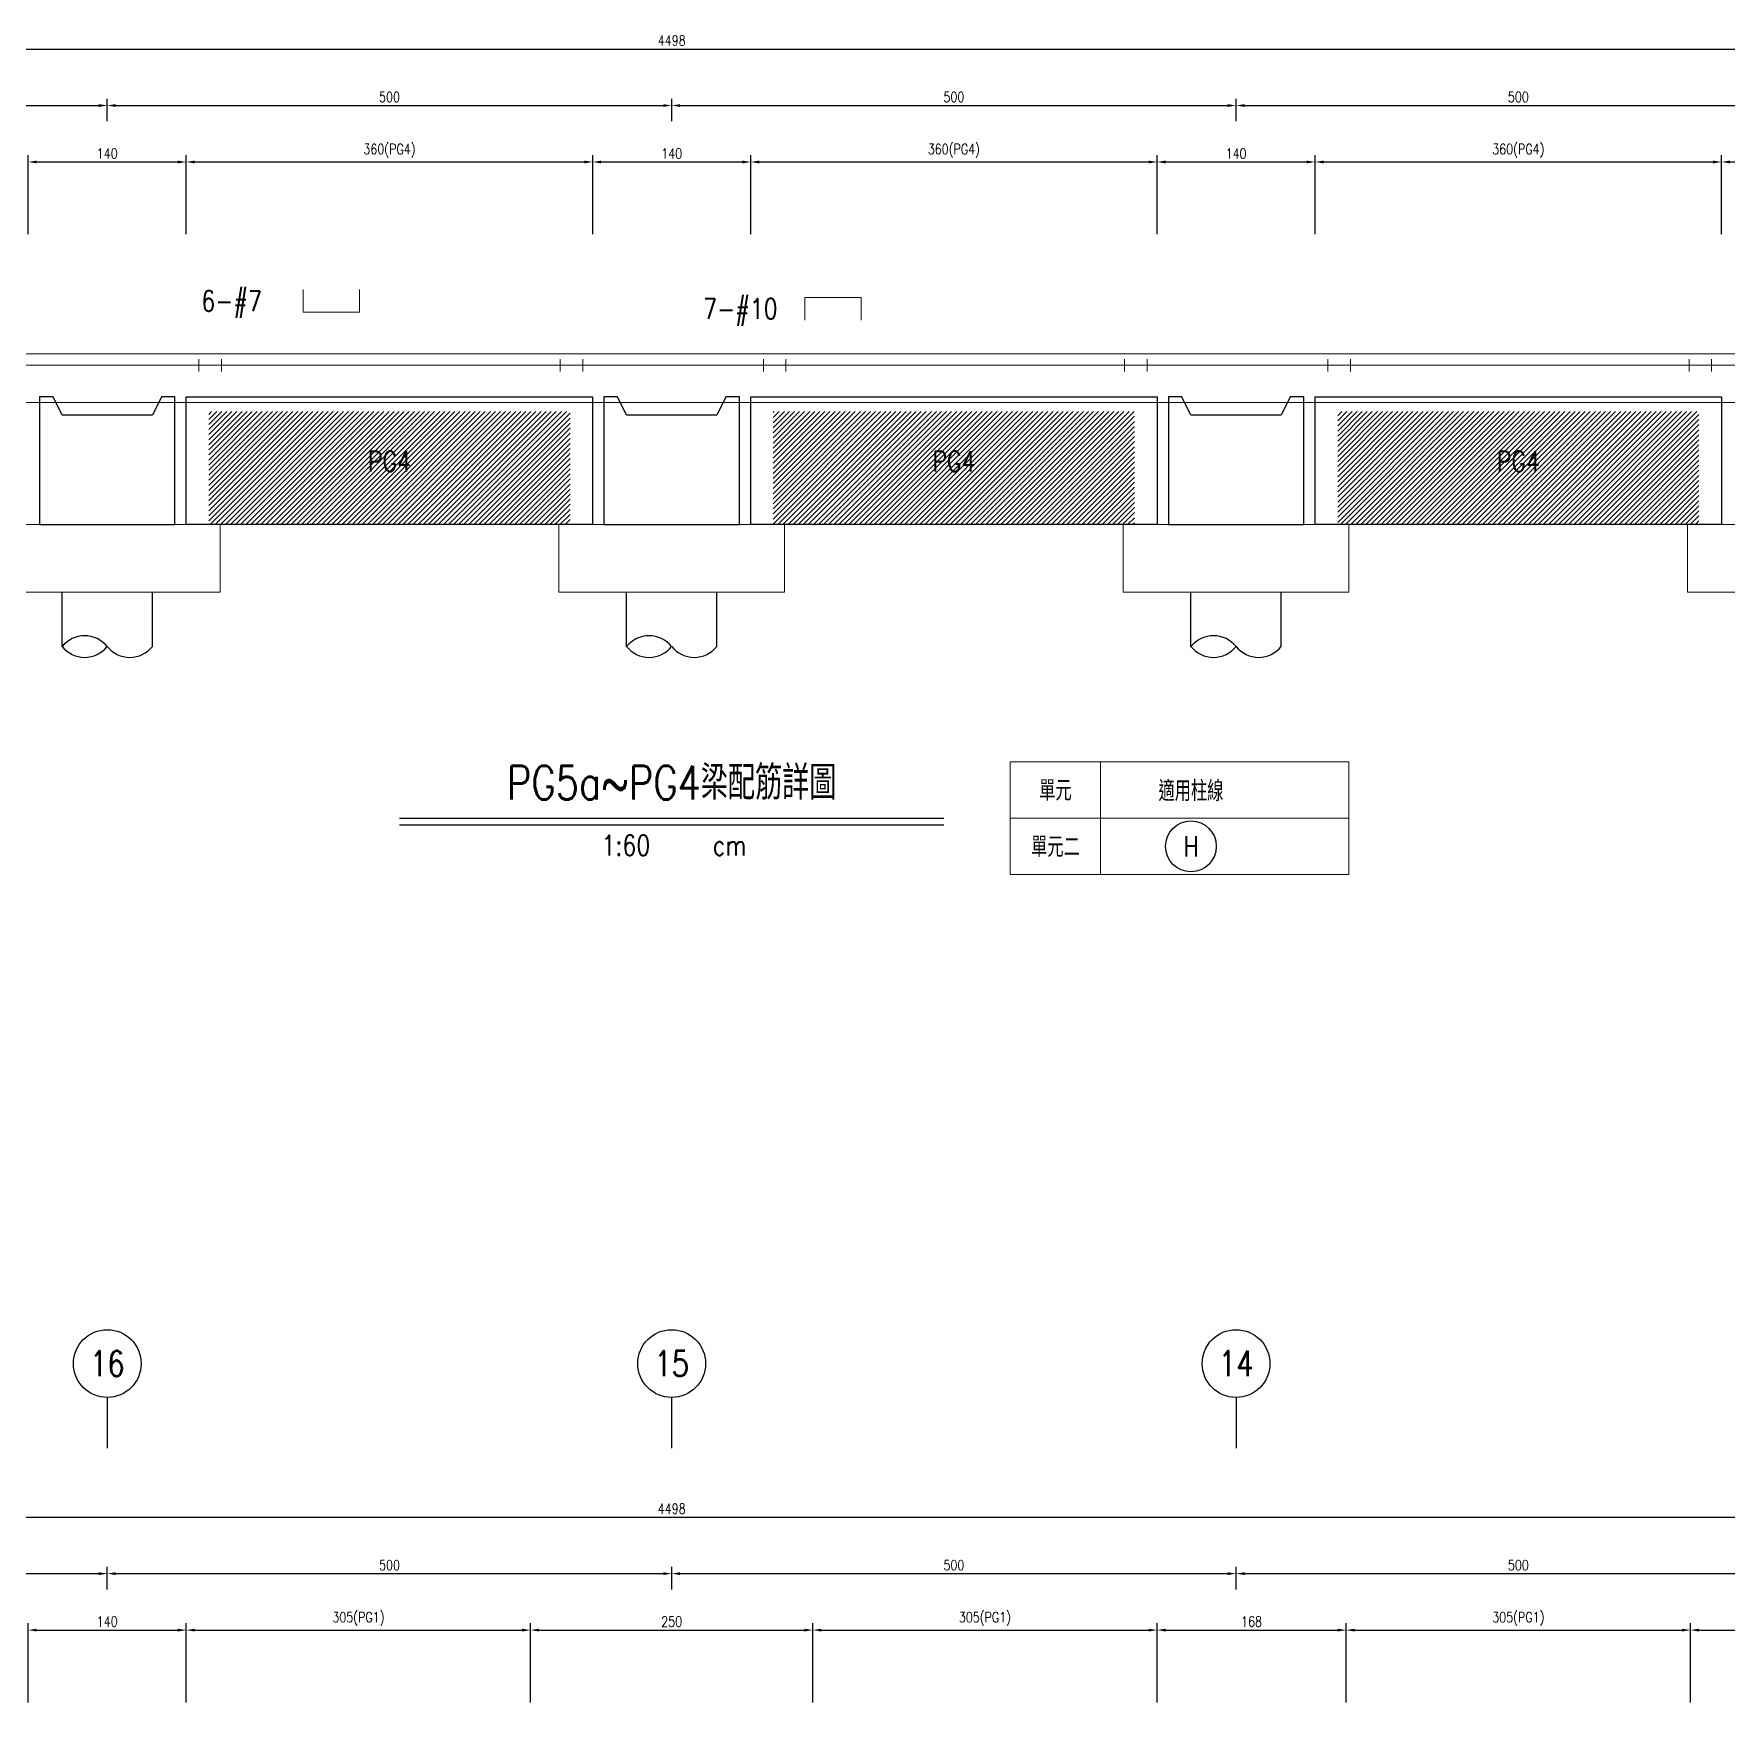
# Model space of a CAD drawing. Extents: x -4754 to 4976, y -23710 to 3942.
# Drawn here: x 1419 to 2919, y -11445 to -9961 of the extents above; entities that cross this region are included whole.
import ezdxf
from ezdxf.enums import TextEntityAlignment as Align

# ---------------------------------------------------------------- set-up
doc = ezdxf.new("R2010")
doc.units = 0
doc.header["$LTSCALE"] = 3
doc.layers.get('0').update_dxf_attribs({"linetype": 'CONTINUOUS'})
doc.layers.add('HB_0', color=7, linetype='CONTINUOUS', transparency=0.5)
for name, color, linetype in [('HB_DIM', 1, 'CONTINUOUS'), ('HB_SYMBOLS', 7, 'CONTINUOUS'), ('HB_TXT_CTEXT', 2, 'CONTINUOUS'), ('鋼筋', 3, 'CONTINUOUS')]:
    doc.layers.add(name, color=color, linetype=linetype)
doc.styles.get("Standard").update_dxf_attribs({"font": 'ROMANS.shx', "width": 0.8, "bigfont": 'chineset.shx'})
doc.dimstyles.new('30', dxfattribs={"dimscale": 3, "dimtxt": 3, "dimasz": 2.5, "dimexe": 2, "dimexo": 2, "dimgap": 1, "dimtad": 1, "dimdsep": 46, "dimtxsty": 'Standard', "dimcen": 0, "dimclrd": 256, "dimclre": 256, "dimclrt": 2, "dimadec": 0, "dimazin": 0, "dimtfac": 1, "dimtix": 1, "dimtmove": 2, "dimatfit": 3, "dimfxl": 1, "dimtolj": 1, "dimtzin": 0, "dimarcsym": 0})

# ---------------------------------------------------------------- blocks, each defined once
blk = doc.blocks.new('pile_vertical_with_pilecap')
at = {"linetype": 'Continuous'}
for p, q in [((-40, -48.1), (-40, 0)), ((-40, -48.1), (-40, 0)), ((40, -48.1), (40, 0)), ((40, -48.1), (40, 0))]:
    blk.add_line(p, q, dxfattribs=at)
for centre, start, end in [((-20, -64.1), 38.718, 141.282), ((-20, -64.1), 38.718, 141.282), ((-20, -32), 218.718, 321.282), ((-20, -32), 218.718, 321.282), ((20, -32), 218.718, 321.282), ((20, -32), 218.718, 321.282)]:
    blk.add_arc(centre, 25.6, start, end, dxfattribs=at)
blk = doc.blocks.new('title_beam')
at = {"color": 3, "linetype": 'Continuous'}
blk.add_line((-241.2, 0), (241.2, 0), dxfattribs=at)
at = {"color": 1, "linetype": 'Continuous'}
blk.add_line((-241.2, -6), (241.2, -6), dxfattribs=at)
at = {"color": 3, "linetype": 'Continuous', "width": 0.8}
blk.add_attdef('TITLE', text='', height=30, dxfattribs=at).set_placement((0, 33), align=Align.MIDDLE)
at = {"linetype": 'Continuous', "width": 0.8}
blk.add_attdef('SCALE', text='', height=18, dxfattribs=at).set_placement((-40.6, -24), align=Align.MIDDLE)
blk.add_attdef('CM', (36.5, -33), '', height=18, dxfattribs=at)
blk = doc.blocks.new('line_tag')
at = {"layer": 'HB_SYMBOLS', "color": 4, "linetype": 'Continuous'}
blk.add_circle((0, 0), 22.5, dxfattribs=at)
at = {"color": 4, "linetype": 'Continuous', "width": 0.8}
blk.add_attdef('A', text='', height=18, dxfattribs=at).set_placement((0, 0), align=Align.MIDDLE)
blk = doc.blocks.new('*D1088')
at = {"layer": 'HB_DIM', "linetype": 'Continuous', "lineweight": -2}
for p, q in [((1413.6, -10138.8), (1413.6, -10068.8)), ((1421.1, -10074.8), (1546.1, -10074.8)), ((1553.6, -10138.8), (1553.6, -10068.8))]:
    blk.add_line(p, q, dxfattribs=at)
at = {"layer": 'HB_DIM'}
for points in [[(1421.1, -10073.6), (1421.1, -10076.1), (1413.6, -10074.8)], [(1546.1, -10076.1), (1546.1, -10073.6), (1553.6, -10074.8)]]:
    blk.add_solid(points, dxfattribs=at)
at = {"layer": 'HB_DIM', "color": 2, "linetype": 'Continuous', "insert": (1483.6, -10067.3), "char_height": 9, "attachment_point": 5, "rotation": 0}
blk.add_mtext('\\A1;140', dxfattribs=at)
blk = doc.blocks.new('*D1089')
at = {"layer": 'HB_DIM', "linetype": 'Continuous', "lineweight": -2}
for p, q in [((1553.6, -10138.8), (1553.6, -10068.8)), ((1561.1, -10074.8), (1906.1, -10074.8)), ((1913.6, -10138.8), (1913.6, -10068.8))]:
    blk.add_line(p, q, dxfattribs=at)
at = {"layer": 'HB_DIM'}
for points in [[(1561.1, -10073.6), (1561.1, -10076.1), (1553.6, -10074.8)], [(1906.1, -10076.1), (1906.1, -10073.6), (1913.6, -10074.8)]]:
    blk.add_solid(points, dxfattribs=at)
at = {"layer": 'HB_DIM', "color": 2, "linetype": 'Continuous', "insert": (1733.6, -10064.9), "char_height": 9, "attachment_point": 5, "rotation": 0}
blk.add_mtext('\\A1;360(PG4)', dxfattribs=at)
blk = doc.blocks.new('*D1090')
at = {"layer": 'HB_DIM', "linetype": 'Continuous', "lineweight": -2}
for p, q in [((1913.6, -10138.8), (1913.6, -10068.8)), ((1921.1, -10074.8), (2046.1, -10074.8)), ((2053.6, -10138.8), (2053.6, -10068.8))]:
    blk.add_line(p, q, dxfattribs=at)
at = {"layer": 'HB_DIM'}
for points in [[(1921.1, -10073.6), (1921.1, -10076.1), (1913.6, -10074.8)], [(2046.1, -10076.1), (2046.1, -10073.6), (2053.6, -10074.8)]]:
    blk.add_solid(points, dxfattribs=at)
at = {"layer": 'HB_DIM', "color": 2, "linetype": 'Continuous', "insert": (1983.6, -10067.3), "char_height": 9, "attachment_point": 5, "rotation": 0}
blk.add_mtext('\\A1;140', dxfattribs=at)
blk = doc.blocks.new('*D1091')
at = {"layer": 'HB_DIM', "linetype": 'Continuous', "lineweight": -2}
for p, q in [((2053.6, -10138.8), (2053.6, -10068.8)), ((2061.1, -10074.8), (2406.1, -10074.8)), ((2413.6, -10138.8), (2413.6, -10068.8))]:
    blk.add_line(p, q, dxfattribs=at)
at = {"layer": 'HB_DIM'}
for points in [[(2061.1, -10073.6), (2061.1, -10076.1), (2053.6, -10074.8)], [(2406.1, -10076.1), (2406.1, -10073.6), (2413.6, -10074.8)]]:
    blk.add_solid(points, dxfattribs=at)
at = {"layer": 'HB_DIM', "color": 2, "linetype": 'Continuous', "insert": (2233.6, -10064.9), "char_height": 9, "attachment_point": 5, "rotation": 0}
blk.add_mtext('\\A1;360(PG4)', dxfattribs=at)
blk = doc.blocks.new('*D1092')
at = {"layer": 'HB_DIM', "linetype": 'Continuous', "lineweight": -2}
for p, q in [((2413.6, -10138.8), (2413.6, -10068.8)), ((2421.1, -10074.8), (2546.1, -10074.8)), ((2553.6, -10138.8), (2553.6, -10068.8))]:
    blk.add_line(p, q, dxfattribs=at)
at = {"layer": 'HB_DIM'}
for points in [[(2421.1, -10073.6), (2421.1, -10076.1), (2413.6, -10074.8)], [(2546.1, -10076.1), (2546.1, -10073.6), (2553.6, -10074.8)]]:
    blk.add_solid(points, dxfattribs=at)
at = {"layer": 'HB_DIM', "color": 2, "linetype": 'Continuous', "insert": (2483.6, -10067.3), "char_height": 9, "attachment_point": 5, "rotation": 0}
blk.add_mtext('\\A1;140', dxfattribs=at)
blk = doc.blocks.new('*D1093')
at = {"layer": 'HB_DIM', "linetype": 'Continuous', "lineweight": -2}
for p, q in [((2553.6, -10138.8), (2553.6, -10068.8)), ((2561.1, -10074.8), (2906.1, -10074.8)), ((2913.6, -10138.8), (2913.6, -10068.8))]:
    blk.add_line(p, q, dxfattribs=at)
at = {"layer": 'HB_DIM'}
for points in [[(2561.1, -10073.6), (2561.1, -10076.1), (2553.6, -10074.8)], [(2906.1, -10076.1), (2906.1, -10073.6), (2913.6, -10074.8)]]:
    blk.add_solid(points, dxfattribs=at)
at = {"layer": 'HB_DIM', "color": 2, "linetype": 'Continuous', "insert": (2733.6, -10064.9), "char_height": 9, "attachment_point": 5, "rotation": 0}
blk.add_mtext('\\A1;360(PG4)', dxfattribs=at)
blk = doc.blocks.new('*D1094')
at = {"layer": 'HB_DIM', "linetype": 'Continuous', "lineweight": -2}
for p, q in [((2913.6, -10138.8), (2913.6, -10068.8)), ((2921.1, -10074.8), (3046.1, -10074.8)), ((3053.6, -10138.8), (3053.6, -10068.8))]:
    blk.add_line(p, q, dxfattribs=at)
at = {"layer": 'HB_DIM'}
for points in [[(2921.1, -10073.6), (2921.1, -10076.1), (2913.6, -10074.8)], [(3046.1, -10076.1), (3046.1, -10073.6), (3053.6, -10074.8)]]:
    blk.add_solid(points, dxfattribs=at)
at = {"layer": 'HB_DIM', "color": 2, "linetype": 'Continuous', "insert": (2983.6, -10067.3), "char_height": 9, "attachment_point": 5, "rotation": 0}
blk.add_mtext('\\A1;140', dxfattribs=at)
blk = doc.blocks.new('*D1101')
at = {"layer": 'HB_DIM', "linetype": 'Continuous', "lineweight": -2}
for p, q in [((-265.4, -10138.8), (-265.4, -9968.8)), ((-257.9, -9974.8), (4225.1, -9974.8)), ((4232.6, -10138.8), (4232.6, -9968.8))]:
    blk.add_line(p, q, dxfattribs=at)
at = {"layer": 'HB_DIM'}
for points in [[(-257.9, -9973.6), (-257.9, -9976.1), (-265.4, -9974.8)], [(4225.1, -9976.1), (4225.1, -9973.6), (4232.6, -9974.8)]]:
    blk.add_solid(points, dxfattribs=at)
at = {"layer": 'HB_DIM', "color": 2, "linetype": 'Continuous', "insert": (1983.6, -9967.3), "char_height": 9, "attachment_point": 5, "rotation": 0}
blk.add_mtext('\\A1;4498', dxfattribs=at)
blk = doc.blocks.new('*D1105')
at = {"layer": 'HB_DIM', "linetype": 'Continuous', "lineweight": -2}
for p, q in [((983.6, -10038.8), (983.6, -10018.8)), ((1483.6, -10038.8), (1483.6, -10018.8)), ((991.1, -10024.8), (1476.1, -10024.8))]:
    blk.add_line(p, q, dxfattribs=at)
at = {"layer": 'HB_DIM'}
for points in [[(991.1, -10023.6), (991.1, -10026.1), (983.6, -10024.8)], [(1476.1, -10026.1), (1476.1, -10023.6), (1483.6, -10024.8)]]:
    blk.add_solid(points, dxfattribs=at)
at = {"layer": 'HB_DIM', "color": 2, "linetype": 'Continuous', "insert": (1233.6, -10017.3), "char_height": 9, "attachment_point": 5, "rotation": 0}
blk.add_mtext('\\A1;500', dxfattribs=at)
blk = doc.blocks.new('*D1106')
at = {"layer": 'HB_DIM', "linetype": 'Continuous', "lineweight": -2}
for p, q in [((1483.6, -10038.8), (1483.6, -10018.8)), ((1983.6, -10038.8), (1983.6, -10018.8)), ((1491.1, -10024.8), (1976.1, -10024.8))]:
    blk.add_line(p, q, dxfattribs=at)
at = {"layer": 'HB_DIM'}
for points in [[(1491.1, -10023.6), (1491.1, -10026.1), (1483.6, -10024.8)], [(1976.1, -10026.1), (1976.1, -10023.6), (1983.6, -10024.8)]]:
    blk.add_solid(points, dxfattribs=at)
at = {"layer": 'HB_DIM', "color": 2, "linetype": 'Continuous', "insert": (1733.6, -10017.3), "char_height": 9, "attachment_point": 5, "rotation": 0}
blk.add_mtext('\\A1;500', dxfattribs=at)
blk = doc.blocks.new('*D1107')
at = {"layer": 'HB_DIM', "linetype": 'Continuous', "lineweight": -2}
for p, q in [((1983.6, -10038.8), (1983.6, -10018.8)), ((2483.6, -10038.8), (2483.6, -10018.8)), ((1991.1, -10024.8), (2476.1, -10024.8))]:
    blk.add_line(p, q, dxfattribs=at)
at = {"layer": 'HB_DIM'}
for points in [[(1991.1, -10023.6), (1991.1, -10026.1), (1983.6, -10024.8)], [(2476.1, -10026.1), (2476.1, -10023.6), (2483.6, -10024.8)]]:
    blk.add_solid(points, dxfattribs=at)
at = {"layer": 'HB_DIM', "color": 2, "linetype": 'Continuous', "insert": (2233.6, -10017.3), "char_height": 9, "attachment_point": 5, "rotation": 0}
blk.add_mtext('\\A1;500', dxfattribs=at)
blk = doc.blocks.new('*D1108')
at = {"layer": 'HB_DIM', "linetype": 'Continuous', "lineweight": -2}
for p, q in [((2483.6, -10038.8), (2483.6, -10018.8)), ((2983.6, -10038.8), (2983.6, -10018.8)), ((2491.1, -10024.8), (2976.1, -10024.8))]:
    blk.add_line(p, q, dxfattribs=at)
at = {"layer": 'HB_DIM'}
for points in [[(2491.1, -10023.6), (2491.1, -10026.1), (2483.6, -10024.8)], [(2976.1, -10026.1), (2976.1, -10023.6), (2983.6, -10024.8)]]:
    blk.add_solid(points, dxfattribs=at)
at = {"layer": 'HB_DIM', "color": 2, "linetype": 'Continuous', "insert": (2733.6, -10017.3), "char_height": 9, "attachment_point": 5, "rotation": 0}
blk.add_mtext('\\A1;500', dxfattribs=at)
blk = doc.blocks.new('line_guide')
at = {"color": 4, "linetype": 'Continuous'}
blk.add_line((0, 0), (0, -45), dxfattribs=at)
blk.add_circle((0, 30), 30, dxfattribs=at)
at = {"color": 4, "linetype": 'Continuous', "width": 0.8}
blk.add_attdef('A', text='', height=22.5, dxfattribs=at).set_placement((0, 30), align=Align.MIDDLE)
blk = doc.blocks.new('*D1120')
at = {"layer": 'HB_DIM', "linetype": 'Continuous', "lineweight": -2}
for p, q in [((1413.6, -11438.8), (1413.6, -11368.8)), ((1553.6, -11438.8), (1553.6, -11368.8)), ((1421.1, -11374.8), (1546.1, -11374.8))]:
    blk.add_line(p, q, dxfattribs=at)
at = {"layer": 'HB_DIM'}
for points in [[(1421.1, -11373.6), (1421.1, -11376.1), (1413.6, -11374.8)], [(1546.1, -11376.1), (1546.1, -11373.6), (1553.6, -11374.8)]]:
    blk.add_solid(points, dxfattribs=at)
at = {"layer": 'HB_DIM', "color": 2, "linetype": 'Continuous', "insert": (1483.6, -11367.3), "char_height": 9, "attachment_point": 5, "rotation": 0}
blk.add_mtext('\\A1;140', dxfattribs=at)
blk = doc.blocks.new('*D1121')
at = {"layer": 'HB_DIM', "linetype": 'Continuous', "lineweight": -2}
for p, q in [((1553.6, -11438.8), (1553.6, -11368.8)), ((1858.6, -11438.8), (1858.6, -11368.8)), ((1561.1, -11374.8), (1851.1, -11374.8))]:
    blk.add_line(p, q, dxfattribs=at)
at = {"layer": 'HB_DIM'}
for points in [[(1561.1, -11373.6), (1561.1, -11376.1), (1553.6, -11374.8)], [(1851.1, -11376.1), (1851.1, -11373.6), (1858.6, -11374.8)]]:
    blk.add_solid(points, dxfattribs=at)
at = {"layer": 'HB_DIM', "color": 2, "linetype": 'Continuous', "insert": (1706.1, -11364.9), "char_height": 9, "attachment_point": 5, "rotation": 0}
blk.add_mtext('\\A1;305(PG1)', dxfattribs=at)
blk = doc.blocks.new('*D1122')
at = {"layer": 'HB_DIM', "linetype": 'Continuous', "lineweight": -2}
for p, q in [((1858.6, -11438.8), (1858.6, -11368.8)), ((2108.6, -11438.8), (2108.6, -11368.8)), ((1866.1, -11374.8), (2101.1, -11374.8))]:
    blk.add_line(p, q, dxfattribs=at)
at = {"layer": 'HB_DIM'}
for points in [[(1866.1, -11373.6), (1866.1, -11376.1), (1858.6, -11374.8)], [(2101.1, -11376.1), (2101.1, -11373.6), (2108.6, -11374.8)]]:
    blk.add_solid(points, dxfattribs=at)
at = {"layer": 'HB_DIM', "color": 2, "linetype": 'Continuous', "insert": (1983.6, -11367.3), "char_height": 9, "attachment_point": 5, "rotation": 0}
blk.add_mtext('\\A1;250', dxfattribs=at)
blk = doc.blocks.new('*D1123')
at = {"layer": 'HB_DIM', "linetype": 'Continuous', "lineweight": -2}
for p, q in [((2108.6, -11438.8), (2108.6, -11368.8)), ((2413.6, -11438.8), (2413.6, -11368.8)), ((2116.1, -11374.8), (2406.1, -11374.8))]:
    blk.add_line(p, q, dxfattribs=at)
at = {"layer": 'HB_DIM'}
for points in [[(2116.1, -11373.6), (2116.1, -11376.1), (2108.6, -11374.8)], [(2406.1, -11376.1), (2406.1, -11373.6), (2413.6, -11374.8)]]:
    blk.add_solid(points, dxfattribs=at)
at = {"layer": 'HB_DIM', "color": 2, "linetype": 'Continuous', "insert": (2261.1, -11364.9), "char_height": 9, "attachment_point": 5, "rotation": 0}
blk.add_mtext('\\A1;305(PG1)', dxfattribs=at)
blk = doc.blocks.new('*D1124')
at = {"layer": 'HB_DIM', "linetype": 'Continuous', "lineweight": -2}
for p, q in [((2413.6, -11438.8), (2413.6, -11368.8)), ((2581.1, -11438.8), (2581.1, -11368.8)), ((2421.1, -11374.8), (2573.6, -11374.8))]:
    blk.add_line(p, q, dxfattribs=at)
at = {"layer": 'HB_DIM'}
for points in [[(2421.1, -11373.6), (2421.1, -11376.1), (2413.6, -11374.8)], [(2573.6, -11376.1), (2573.6, -11373.6), (2581.1, -11374.8)]]:
    blk.add_solid(points, dxfattribs=at)
at = {"layer": 'HB_DIM', "color": 2, "linetype": 'Continuous', "insert": (2497.3, -11367.3), "char_height": 9, "attachment_point": 5, "rotation": 0}
blk.add_mtext('\\A1;168', dxfattribs=at)
blk = doc.blocks.new('*D1125')
at = {"layer": 'HB_DIM', "linetype": 'Continuous', "lineweight": -2}
for p, q in [((2581.1, -11438.8), (2581.1, -11368.8)), ((2886.1, -11438.8), (2886.1, -11368.8)), ((2588.6, -11374.8), (2878.6, -11374.8))]:
    blk.add_line(p, q, dxfattribs=at)
at = {"layer": 'HB_DIM'}
for points in [[(2588.6, -11373.6), (2588.6, -11376.1), (2581.1, -11374.8)], [(2878.6, -11376.1), (2878.6, -11373.6), (2886.1, -11374.8)]]:
    blk.add_solid(points, dxfattribs=at)
at = {"layer": 'HB_DIM', "color": 2, "linetype": 'Continuous', "insert": (2733.6, -11364.9), "char_height": 9, "attachment_point": 5, "rotation": 0}
blk.add_mtext('\\A1;305(PG1)', dxfattribs=at)
blk = doc.blocks.new('*D1126')
at = {"layer": 'HB_DIM', "linetype": 'Continuous', "lineweight": -2}
for p, q in [((2886.1, -11438.8), (2886.1, -11368.8)), ((3053.6, -11438.8), (3053.6, -11368.8)), ((2893.6, -11374.8), (3046.1, -11374.8))]:
    blk.add_line(p, q, dxfattribs=at)
at = {"layer": 'HB_DIM'}
for points in [[(2893.6, -11373.6), (2893.6, -11376.1), (2886.1, -11374.8)], [(3046.1, -11376.1), (3046.1, -11373.6), (3053.6, -11374.8)]]:
    blk.add_solid(points, dxfattribs=at)
at = {"layer": 'HB_DIM', "color": 2, "linetype": 'Continuous', "insert": (2969.8, -11367.3), "char_height": 9, "attachment_point": 5, "rotation": 0}
blk.add_mtext('\\A1;168', dxfattribs=at)
blk = doc.blocks.new('*D1133')
at = {"layer": 'HB_DIM', "linetype": 'Continuous', "lineweight": -2}
for p, q in [((-265.4, -11438.8), (-265.4, -11268.8)), ((-257.9, -11274.8), (4225.1, -11274.8)), ((4232.6, -11438.8), (4232.6, -11268.8))]:
    blk.add_line(p, q, dxfattribs=at)
at = {"layer": 'HB_DIM'}
for points in [[(-257.9, -11273.6), (-257.9, -11276.1), (-265.4, -11274.8)], [(4225.1, -11276.1), (4225.1, -11273.6), (4232.6, -11274.8)]]:
    blk.add_solid(points, dxfattribs=at)
at = {"layer": 'HB_DIM', "color": 2, "linetype": 'Continuous', "insert": (1983.6, -11267.3), "char_height": 9, "attachment_point": 5, "rotation": 0}
blk.add_mtext('\\A1;4498', dxfattribs=at)
blk = doc.blocks.new('*D1137')
at = {"layer": 'HB_DIM', "linetype": 'Continuous', "lineweight": -2}
for p, q in [((983.6, -11338.8), (983.6, -11318.8)), ((991.1, -11324.8), (1476.1, -11324.8)), ((1483.6, -11338.8), (1483.6, -11318.8))]:
    blk.add_line(p, q, dxfattribs=at)
at = {"layer": 'HB_DIM'}
for points in [[(991.1, -11323.6), (991.1, -11326.1), (983.6, -11324.8)], [(1476.1, -11326.1), (1476.1, -11323.6), (1483.6, -11324.8)]]:
    blk.add_solid(points, dxfattribs=at)
at = {"layer": 'HB_DIM', "color": 2, "linetype": 'Continuous', "insert": (1233.6, -11317.3), "char_height": 9, "attachment_point": 5, "rotation": 0}
blk.add_mtext('\\A1;500', dxfattribs=at)
blk = doc.blocks.new('*D1138')
at = {"layer": 'HB_DIM', "linetype": 'Continuous', "lineweight": -2}
for p, q in [((1483.6, -11338.8), (1483.6, -11318.8)), ((1491.1, -11324.8), (1976.1, -11324.8)), ((1983.6, -11338.8), (1983.6, -11318.8))]:
    blk.add_line(p, q, dxfattribs=at)
at = {"layer": 'HB_DIM'}
for points in [[(1491.1, -11323.6), (1491.1, -11326.1), (1483.6, -11324.8)], [(1976.1, -11326.1), (1976.1, -11323.6), (1983.6, -11324.8)]]:
    blk.add_solid(points, dxfattribs=at)
at = {"layer": 'HB_DIM', "color": 2, "linetype": 'Continuous', "insert": (1733.6, -11317.3), "char_height": 9, "attachment_point": 5, "rotation": 0}
blk.add_mtext('\\A1;500', dxfattribs=at)
blk = doc.blocks.new('*D1139')
at = {"layer": 'HB_DIM', "linetype": 'Continuous', "lineweight": -2}
for p, q in [((1983.6, -11338.8), (1983.6, -11318.8)), ((1991.1, -11324.8), (2476.1, -11324.8)), ((2483.6, -11338.8), (2483.6, -11318.8))]:
    blk.add_line(p, q, dxfattribs=at)
at = {"layer": 'HB_DIM'}
for points in [[(1991.1, -11323.6), (1991.1, -11326.1), (1983.6, -11324.8)], [(2476.1, -11326.1), (2476.1, -11323.6), (2483.6, -11324.8)]]:
    blk.add_solid(points, dxfattribs=at)
at = {"layer": 'HB_DIM', "color": 2, "linetype": 'Continuous', "insert": (2233.6, -11317.3), "char_height": 9, "attachment_point": 5, "rotation": 0}
blk.add_mtext('\\A1;500', dxfattribs=at)
blk = doc.blocks.new('*D1140')
at = {"layer": 'HB_DIM', "linetype": 'Continuous', "lineweight": -2}
for p, q in [((2483.6, -11338.8), (2483.6, -11318.8)), ((2491.1, -11324.8), (2976.1, -11324.8)), ((2983.6, -11338.8), (2983.6, -11318.8))]:
    blk.add_line(p, q, dxfattribs=at)
at = {"layer": 'HB_DIM'}
for points in [[(2491.1, -11323.6), (2491.1, -11326.1), (2483.6, -11324.8)], [(2976.1, -11326.1), (2976.1, -11323.6), (2983.6, -11324.8)]]:
    blk.add_solid(points, dxfattribs=at)
at = {"layer": 'HB_DIM', "color": 2, "linetype": 'Continuous', "insert": (2733.6, -11317.3), "char_height": 9, "attachment_point": 5, "rotation": 0}
blk.add_mtext('\\A1;500', dxfattribs=at)

msp = doc.modelspace()

# ---------------------------------------------------------------- hatches: boundary and pattern name
at = {"layer": 'HB_0', "linetype": 'Continuous'}
h = msp.add_hatch(dxfattribs=at)
h.set_pattern_fill('ANSI31', color=256, style=0)
h.paths.add_polyline_path([(1573.573, -10295.875), (1893.573, -10295.875), (1893.573, -10395.875), (1573.573, -10395.875)], flags=17)
h = msp.add_hatch(dxfattribs=at)
h.set_pattern_fill('ANSI31', color=256, style=0)
h.paths.add_polyline_path([(2073.573, -10295.875), (2393.573, -10295.875), (2393.573, -10395.875), (2073.573, -10395.875)], flags=17)
h = msp.add_hatch(dxfattribs=at)
h.set_pattern_fill('ANSI31', color=256, style=0)
h.paths.add_polyline_path([(2573.573, -10295.875), (2893.573, -10295.875), (2893.573, -10395.875), (2573.573, -10395.875)], flags=17)

# ---------------------------------------------------------------- linework, layer by layer
at = {"layer": 'HB_0', "lineweight": 5}
msp.add_lwpolyline([(-265.427, -10395.875), (-265.427, -10244.802), (4232.573, -10244.802), (4232.573, -10395.875), (-265.427, -10395.875)], dxfattribs=at)
at = {"layer": 'HB_0', "color": 1, "linetype": 'Continuous'}
for points in [[(1543.573, -10395.875), (1543.573, -10282.875), (1531.573, -10282.875), (1523.573, -10298.875), (1443.573, -10298.875), (1435.573, -10282.875), (1423.573, -10282.875), (1423.573, -10395.875), (1543.573, -10395.875)], [(1553.573, -10282.875), (1573.573, -10282.875), (1893.573, -10282.875), (1913.573, -10282.875), (1913.573, -10395.875), (1893.573, -10395.875), (1573.573, -10395.875), (1553.573, -10395.875), (1553.573, -10282.875)], [(2043.573, -10395.875), (2043.573, -10282.875), (2031.573, -10282.875), (2023.573, -10298.875), (1943.573, -10298.875), (1935.573, -10282.875), (1923.573, -10282.875), (1923.573, -10395.875), (2043.573, -10395.875)], [(2053.573, -10282.875), (2073.573, -10282.875), (2393.573, -10282.875), (2413.573, -10282.875), (2413.573, -10395.875), (2393.573, -10395.875), (2073.573, -10395.875), (2053.573, -10395.875), (2053.573, -10282.875)], [(2543.573, -10395.875), (2543.573, -10282.875), (2531.573, -10282.875), (2523.573, -10298.875), (2443.573, -10298.875), (2435.573, -10282.875), (2423.573, -10282.875), (2423.573, -10395.875), (2543.573, -10395.875)], [(2553.573, -10282.875), (2573.573, -10282.875), (2893.573, -10282.875), (2913.573, -10282.875), (2913.573, -10395.875), (2893.573, -10395.875), (2573.573, -10395.875), (2553.573, -10395.875), (2553.573, -10282.875)]]:
    msp.add_lwpolyline(points, dxfattribs=at)
at = {"layer": 'HB_0', "lineweight": 5}
for points in [[(1383.573, -10455.875, -325), (1583.573, -10455.875, -325), (1583.573, -10395.875, -325), (1383.573, -10395.875, -325), (1383.573, -10455.875, -325)], [(1883.573, -10455.875, -325), (2083.573, -10455.875, -325), (2083.573, -10395.875, -325), (1883.573, -10395.875, -325), (1883.573, -10455.875, -325)], [(2383.573, -10455.875, -325), (2583.573, -10455.875, -325), (2583.573, -10395.875, -325), (2383.573, -10395.875, -325), (2383.573, -10455.875, -325)], [(2883.573, -10455.875, -325), (3083.573, -10455.875, -325), (3083.573, -10395.875, -325), (2883.573, -10395.875, -325), (2883.573, -10455.875, -325)]]:
    msp.add_polyline3d(points, dxfattribs=at)
at = {"layer": 'HB_DIM', "color": 1, "linetype": 'Continuous'}
for points in [[(1539.071, -10287.802, 0, 5, 0), (1539.071, -10272.802, 0, 0, 0), (1539.071, -10197.802, 0, 0, 0), (1557.071, -10197.802, 0, 0, 0)], [(1983.573, -10254.802, 0, 5, 0), (1983.573, -10239.802, 0, 0, 0), (1983.573, -10204.802, 0, 0, 0), (2001.573, -10204.802, 0, 0, 0)]]:
    msp.add_lwpolyline(points, format="xyseb", dxfattribs=at)
at = {"layer": 'HB_TXT_CTEXT', "color": 4, "lineweight": 5, "true_color": 0x00ffff}
for p, q in [((2363.573, -10605.875), (2363.573, -10705.875)), ((2283.573, -10655.875), (2583.573, -10655.875))]:
    msp.add_line(p, q, dxfattribs=at)
msp.add_lwpolyline([(2283.573, -10605.875), (2283.573, -10705.875), (2583.573, -10705.875), (2583.573, -10605.875), (2283.573, -10605.875)], dxfattribs=at)
at = {"layer": 'HB_TXT_CTEXT', "lineweight": 5}
for points in [[(1657.071, -10187.802, -37.62), (1657.071, -10207.802, -37.62), (1707.071, -10207.802, -37.62), (1707.071, -10187.802, -37.62)], [(2101.573, -10214.802, -37.12), (2101.573, -10194.802, -37.12), (2151.573, -10194.802, -37.12), (2151.573, -10214.802, -37.12)]]:
    msp.add_polyline3d(points, dxfattribs=at)
at = {"layer": '鋼筋', "lineweight": 5}
for p, q in [((-244.937, -10254.802, -37.12), (4212.083, -10254.802, -37.12)), ((-244.937, -10254.802, -24.747), (4212.083, -10254.802, -24.747)), ((-244.937, -10254.802, -12.373), (4212.083, -10254.802, -12.373)), ((-244.937, -10254.802), (4212.083, -10254.802)), ((-244.937, -10254.802, 12.373), (4212.083, -10254.802, 12.373)), ((-244.937, -10254.802, 24.747), (4212.083, -10254.802, 24.747)), ((-244.937, -10254.802, 37.12), (4212.083, -10254.802, 37.12)), ((1564.843, -10249.41, -36.23), (1564.843, -10249.41, 36.23)), ((1564.843, -10252.585, 39.405), (1564.843, -10260.205, 39.405)), ((1564.843, -10260.219, -33.087), (1564.843, -10254.83, -38.475)), ((1584.843, -10249.41, -36.23), (1584.843, -10249.41, 36.23)), ((1584.843, -10252.585, 39.405), (1584.843, -10260.205, 39.405)), ((1584.843, -10260.219, -33.087), (1584.843, -10254.83, -38.475)), ((1884.843, -10249.41, -36.23), (1884.843, -10249.41, 36.23)), ((1884.843, -10252.585, 39.405), (1884.843, -10260.205, 39.405)), ((1884.843, -10260.219, -33.087), (1884.843, -10254.83, -38.475)), ((1904.843, -10249.41, -36.23), (1904.843, -10249.41, 36.23)), ((1904.843, -10252.585, 39.405), (1904.843, -10260.205, 39.405)), ((1904.843, -10260.219, -33.087), (1904.843, -10254.83, -38.475)), ((2064.843, -10249.41, -36.23), (2064.843, -10249.41, 36.23)), ((2064.843, -10252.585, 39.405), (2064.843, -10260.205, 39.405)), ((2064.843, -10260.219, -33.087), (2064.843, -10254.83, -38.475)), ((2084.843, -10249.41, -36.23), (2084.843, -10249.41, 36.23)), ((2084.843, -10252.585, 39.405), (2084.843, -10260.205, 39.405)), ((2084.843, -10260.219, -33.087), (2084.843, -10254.83, -38.475)), ((2384.843, -10249.41, -36.23), (2384.843, -10249.41, 36.23)), ((2384.843, -10252.585, 39.405), (2384.843, -10260.205, 39.405)), ((2384.843, -10260.219, -33.087), (2384.843, -10254.83, -38.475)), ((2404.843, -10249.41, -36.23), (2404.843, -10249.41, 36.23)), ((2404.843, -10252.585, 39.405), (2404.843, -10260.205, 39.405)), ((2404.843, -10260.219, -33.087), (2404.843, -10254.83, -38.475)), ((2564.843, -10249.41, -36.23), (2564.843, -10249.41, 36.23)), ((2564.843, -10252.585, 39.405), (2564.843, -10260.205, 39.405)), ((2564.843, -10260.219, -33.087), (2564.843, -10254.83, -38.475)), ((2584.843, -10249.41, -36.23), (2584.843, -10249.41, 36.23)), ((2584.843, -10252.585, 39.405), (2584.843, -10260.205, 39.405)), ((2584.843, -10260.219, -33.087), (2584.843, -10254.83, -38.475)), ((2884.843, -10249.41, -36.23), (2884.843, -10249.41, 36.23)), ((2884.843, -10252.585, 39.405), (2884.843, -10260.205, 39.405)), ((2884.843, -10260.219, -33.087), (2884.843, -10254.83, -38.475)), ((2904.843, -10249.41, -36.23), (2904.843, -10249.41, 36.23)), ((2904.843, -10252.585, 39.405), (2904.843, -10260.205, 39.405)), ((2904.843, -10260.219, -33.087), (2904.843, -10254.83, -38.475)), ((-238.937, -10287.802, -37.62), (4206.083, -10287.802, -37.62)), ((-238.937, -10287.802, -22.572), (4206.083, -10287.802, -22.572)), ((-238.937, -10287.802, -7.524), (4206.083, -10287.802, -7.524)), ((-238.937, -10287.802, 7.524), (4206.083, -10287.802, 7.524)), ((-238.937, -10287.802, 22.572), (4206.083, -10287.802, 22.572)), ((-238.937, -10287.802, 37.62), (4206.083, -10287.802, 37.62))]:
    msp.add_line(p, q, dxfattribs=at)
at = {"layer": '鋼筋', "lineweight": 5, "extrusion": (1, -3.67394e-16, 0)}
for centre in [(-10252.585, -36.23, 1564.843), (-10252.585, -36.23, 1584.843), (-10252.585, -36.23, 1884.843), (-10252.585, -36.23, 1904.843), (-10252.585, -36.23, 2064.843), (-10252.585, -36.23, 2084.843), (-10252.585, -36.23, 2384.843), (-10252.585, -36.23, 2404.843), (-10252.585, -36.23, 2564.843), (-10252.585, -36.23, 2584.843), (-10252.585, -36.23, 2884.843), (-10252.585, -36.23, 2904.843)]:
    msp.add_arc(centre, 3.175, 225, 0, dxfattribs=at)
at = {"layer": '鋼筋', "lineweight": 5, "extrusion": (1, -3.67394e-16, -2.60373e-38)}
for centre in [(-10252.585, 36.23, 1564.843), (-10252.585, 36.23, 1584.843), (-10252.585, 36.23, 1884.843), (-10252.585, 36.23, 1904.843), (-10252.585, 36.23, 2064.843), (-10252.585, 36.23, 2084.843), (-10252.585, 36.23, 2384.843), (-10252.585, 36.23, 2404.843), (-10252.585, 36.23, 2564.843), (-10252.585, 36.23, 2584.843), (-10252.585, 36.23, 2884.843), (-10252.585, 36.23, 2904.843)]:
    msp.add_arc(centre, 3.175, 0, 90, dxfattribs=at)

# ---------------------------------------------------------------- block references
at = {"layer": 'HB_0', "linetype": 'Continuous'}
for p in [(1483.573, -10455.875, -325), (1983.573, -10455.875, -325), (2483.573, -10455.875, -325)]:
    msp.add_blockref('pile_vertical_with_pilecap', p, dxfattribs=at)
for p, values in [((1483.573, -11168.802), {'A': '16'}), ((1983.573, -11168.802), {'A': '15'}), ((2483.573, -11168.802), {'A': '14'})]:
    msp.add_blockref('line_guide', p, dxfattribs=at).add_auto_attribs(values)
at = {"layer": 'HB_TXT_CTEXT', "linetype": 'Continuous'}
for name, p, values in [('title_beam', (1983.573, -10655.875), {'TITLE': 'PG5a~PG4梁配筋詳圖', 'SCALE': '1:60', 'CM': 'cm'}), ('line_tag', (2443.573, -10680.875), {'A': 'H'})]:
    msp.add_blockref(name, p, dxfattribs=at).add_auto_attribs(values)

# ---------------------------------------------------------------- texts
at = {"layer": 'HB_TXT_CTEXT', "linetype": 'Continuous', "width": 0.8}
for s, p in [(' 6-#7', (1557.071, -10197.802, -37.62)), (' 7-#10', (2001.573, -10204.802, -37.12))]:
    msp.add_text(s, height=18, dxfattribs=at).set_placement(p, align=Align.MIDDLE_LEFT)
for s, p in [('PG4', (1733.573, -10339.875)), ('PG4', (2233.573, -10339.875)), ('PG4', (2733.573, -10339.875)), ('單元', (2323.573, -10630.875)), ('適用柱線', (2443.573, -10630.875)), ('單元二', (2323.573, -10680.875))]:
    msp.add_text(s, height=18, dxfattribs=at).set_placement(p, align=Align.MIDDLE)

# ---------------------------------------------------------------- dimensions: what is measured, and where the dimension line sits
at = {"layer": 'HB_DIM', "linetype": 'Continuous'}
for base, p1, p2, angle, picture, middle in [((4232.573, -9974.802), (-265.427, -10144.802), (4232.573, -10144.802), 0, '*D1101', (1983.573, -9967.302)), ((1483.573, -10024.802), (983.573, -10044.802, -469), (1483.573, -10044.802, -969), 0, '*D1105', (1233.573, -10017.302)), ((1983.573, -10024.802), (1483.573, -10044.802, -969), (1983.573, -10044.802, -1469), 0, '*D1106', (1733.573, -10017.302)), ((2483.573, -10024.802), (1983.573, -10044.802, -1469), (2483.573, -10044.802, -1969), 0, '*D1107', (2233.573, -10017.302)), ((2983.573, -10024.802), (2483.573, -10044.802, -1969), (2983.573, -10044.802, -2469), 0, '*D1108', (2733.573, -10017.302)), ((1553.573, -10074.802), (1413.573, -10144.802), (1553.573, -10144.802), 0, '*D1088', (1483.573, -10067.302)), ((2053.573, -10074.802), (1913.573, -10144.802), (2053.573, -10144.802), 0, '*D1090', (1983.573, -10067.302)), ((2553.573, -10074.802), (2413.573, -10144.802), (2553.573, -10144.802), 0, '*D1092', (2483.573, -10067.302)), ((3053.573, -10074.802), (2913.573, -10144.802), (3053.573, -10144.802), 0, '*D1094', (2983.573, -10067.302)), ((4232.573, -11274.802), (-265.427, -11444.802), (4232.573, -11444.802), 0, '*D1133', (1983.573, -11267.302)), ((1483.573, -11324.802), (983.573, -11344.802, -1119), (1483.573, -11344.802, -1619), 0, '*D1137', (1233.573, -11317.302)), ((1983.573, -11324.802), (1483.573, -11344.802, -1619), (1983.573, -11344.802, -2119), 0, '*D1138', (1733.573, -11317.302)), ((2483.573, -11324.802), (1983.573, -11344.802, -2119), (2483.573, -11344.802, -2619), 0, '*D1139', (2233.573, -11317.302)), ((2983.573, -11324.802), (2483.573, -11344.802, -2619), (2983.573, -11344.802, -3119), 0, '*D1140', (2733.573, -11317.302)), ((1553.573, -11374.802), (1413.573, -11444.802), (1553.573, -11444.802), 0, '*D1120', (1483.573, -11367.302)), ((2108.573, -11374.802), (1858.573, -11444.802), (2108.573, -11444.802), 0, '*D1122', (1983.573, -11367.302)), ((2581.073387888, -11374.801551649), (2413.573387901, -11444.801552168), (2581.073387901, -11444.801552168), 0.00000001, '*D1124', (2497.323387887, -11367.301551664)), ((3053.573387888, -11374.801551563), (2886.073387901, -11444.801552168), (3053.573387901, -11444.801552168), 0.00000001, '*D1126', (2969.823387887, -11367.301551578))]:
    dim = msp.add_linear_dim(base=base, p1=p1, p2=p2, angle=angle, dimstyle='30', override={"dimdec": 0, "dimpost": '<>'}, dxfattribs=at)
    dim.commit()
    dim.dimension.update_dxf_attribs({"geometry": picture, "text_midpoint": middle})
for base, p1, p2, text, picture, middle in [((1913.573, -10074.802), (1553.573, -10144.802), (1913.573, -10144.802), '<>(PG4)', '*D1089', (1733.573, -10064.944)), ((2413.573, -10074.802), (2053.573, -10144.802), (2413.573, -10144.802), '<>(PG4)', '*D1091', (2233.573, -10064.944)), ((2913.573, -10074.802), (2553.573, -10144.802), (2913.573, -10144.802), '<>(PG4)', '*D1093', (2733.573, -10064.944)), ((1858.573, -11374.802), (1553.573, -11444.802), (1858.573, -11444.802), '<>(PG1)', '*D1121', (1706.073, -11364.944)), ((2413.573, -11374.802), (2108.573, -11444.802), (2413.573, -11444.802), '<>(PG1)', '*D1123', (2261.073, -11364.944)), ((2886.073, -11374.802), (2581.073, -11444.802), (2886.073, -11444.802), '<>(PG1)', '*D1125', (2733.573, -11364.944))]:
    dim = msp.add_linear_dim(base=base, p1=p1, p2=p2, angle=0, text=text, dimstyle='30', override={"dimdec": 0, "dimpost": '<>'}, dxfattribs=at)
    dim.commit()
    dim.dimension.update_dxf_attribs({"geometry": picture, "text_midpoint": middle})

doc.saveas('drawing.dxf')
